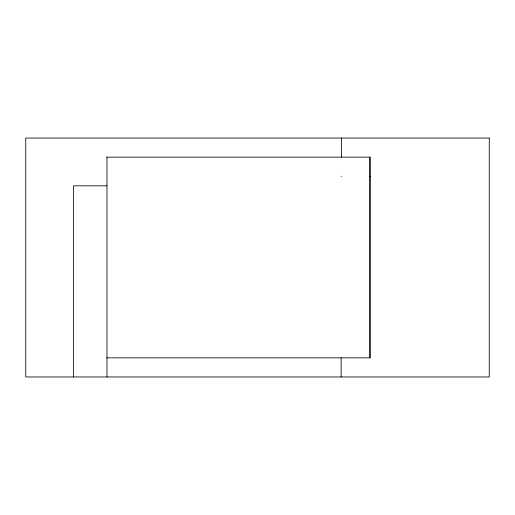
<?xml version="1.0" encoding="UTF-8"?>
<svg xmlns="http://www.w3.org/2000/svg" width="515" height="515" viewBox="0 0 515 515"><rect width="100%" height="100%" fill="white"/><g stroke="black" fill="none" stroke-linecap="round" stroke-linejoin="round"><path stroke-width="0.77" d="M341.503 157.152L341.503 138.039M369.789 357.848L369.789 157.152M106.714 157.152L370.169 157.152L370.169 357.848L106.702 357.848M341.123 176.265L341.503 176.265M369.789 176.265L370.169 176.265M106.985 185.825L73.536 185.825L73.536 376.961M341.123 357.848L341.123 376.961M106.985 157.152L106.985 376.961M489.25 138.039L25.75 138.039L25.75 376.961L489.25 376.961L489.25 138.039"/></g></svg>
